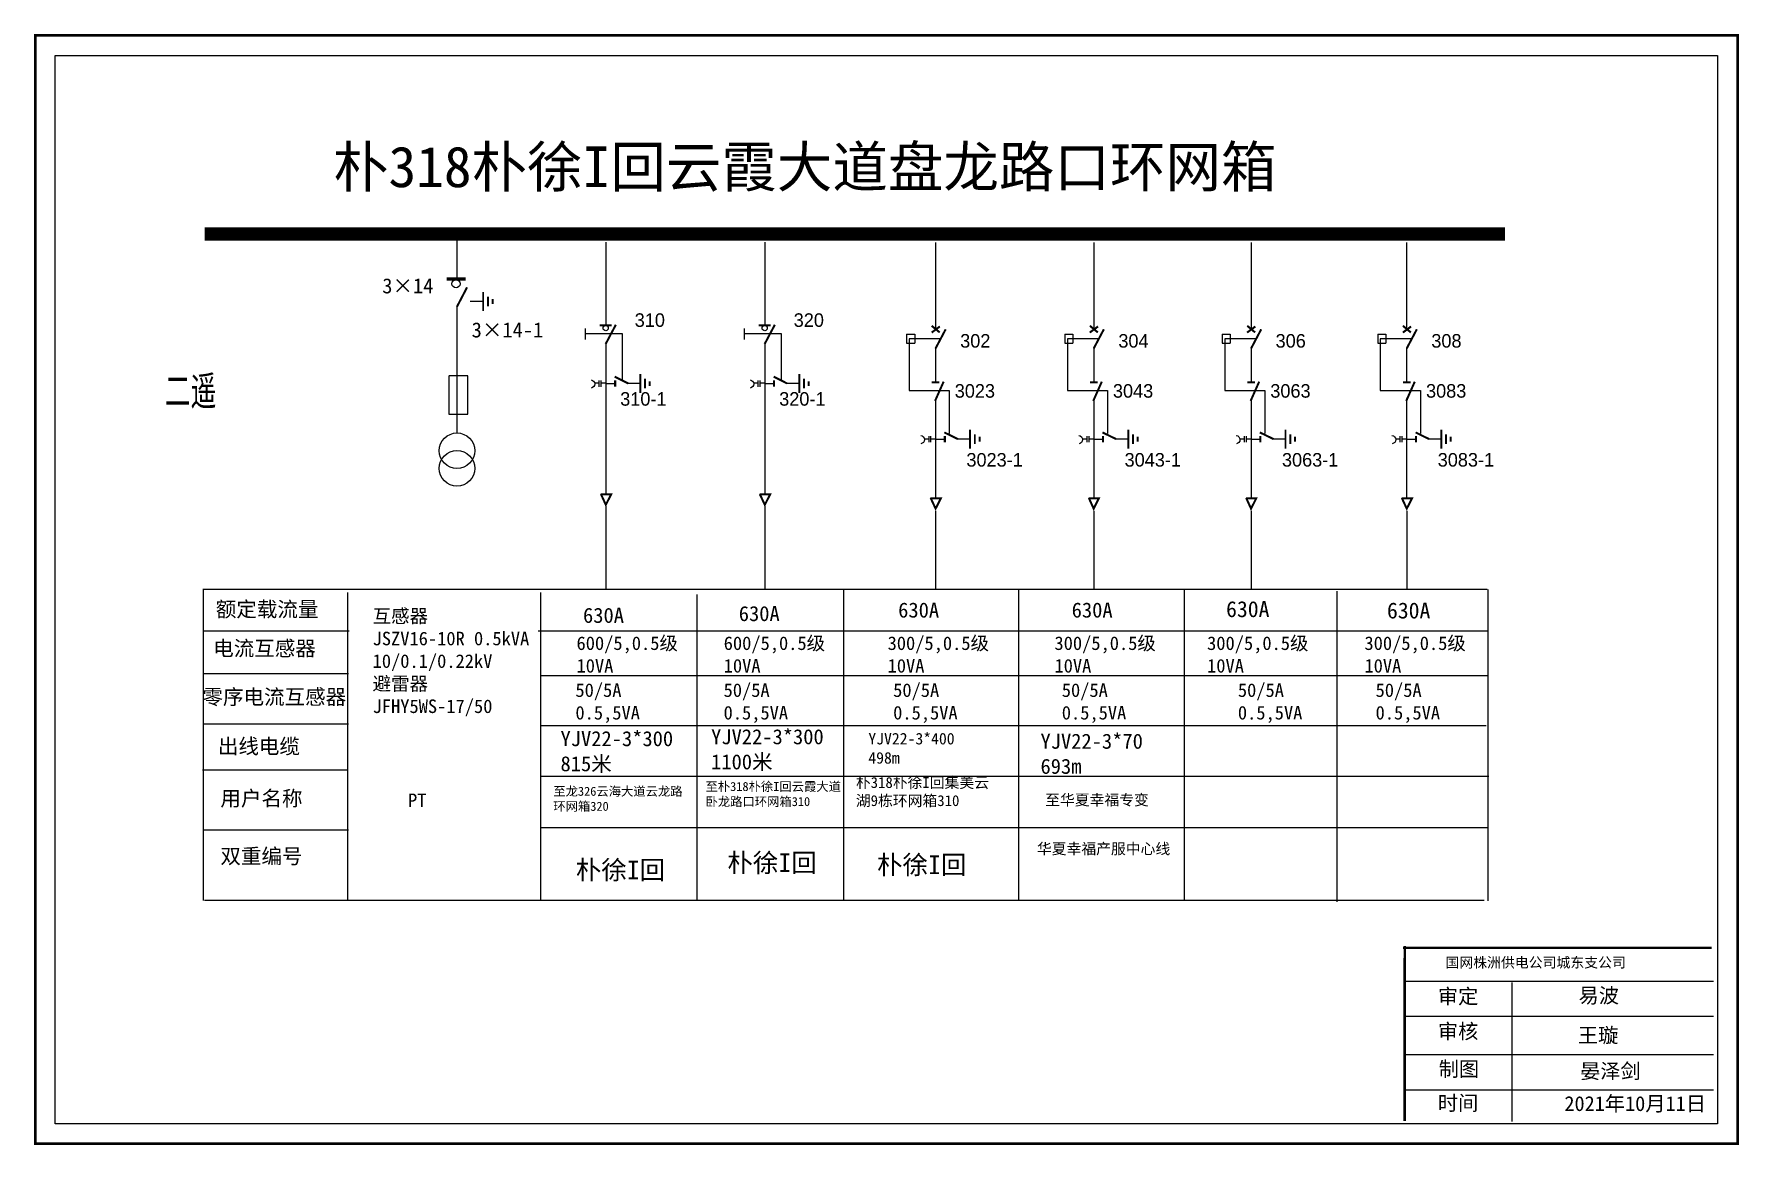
# Model space of a CAD drawing. Extents: x -188 to 201, y -159 to 98.
# Drawn here: x -59.1 to 66.5, y 16.4 to 98.2 of the extents above; entities that cross this region are included whole.
import ezdxf

# ---------------------------------------------------------------- set-up
doc = ezdxf.new("R2010")
doc.units = 0
doc.header["$LTSCALE"] = 0.774411
doc.linetypes.add('ACAD_ISO02W100', pattern=[15, 12, -3])
doc.linetypes.add('CENTER', pattern=[50.8, 31.75, -6.35, 6.35, -6.35])
doc.layers.get('0').update_dxf_attribs({"linetype": 'CONTINUOUS'})
doc.layers.add('2', color=7, linetype='CONTINUOUS')
doc.layers.add('3', color=7, linetype='CONTINUOUS')
doc.styles.add('hztxt_txtstyle_0.00_0_0', font='simkai.ttf')
doc.styles.add('hztxt_txtstyle_1.80_0_0', font='', dxfattribs={"height": 1.8, "bigfont": 'hztxt.shx'})
doc.styles.add('hztxt_txtstyle_2.70_0_0', font='simkai.ttf', dxfattribs={"height": 2.7})
doc.styles.add('STYLE1', font='txt.shx', dxfattribs={"height": 2.6})
doc.styles.add('字体', font='', dxfattribs={"height": 2.5})
doc.styles.add('宋体', font='', dxfattribs={"width": 0.65})
doc.styles.get('hztxt_txtstyle_1.80_0_0').set_extended_font_data('hztxt')
doc.styles.get('字体').set_extended_font_data('SimSun')
doc.styles.get('宋体').set_extended_font_data('SimSun')

# ---------------------------------------------------------------- blocks, each defined once
blk = doc.blocks.new('JD')
for points in [[(-2, 0.2), (-2, -0.2), (2, 0.2), (2, -0.2)], [(1, -1.2), (1, -0.8), (-1, -1.2), (-1, -0.8)], [(-0.5, -1.8), (-0.5, -2.2), (0.5, -1.8), (0.5, -2.2)]]:
    blk.add_trace(points)

msp = doc.modelspace()

# ---------------------------------------------------------------- linework, layer by layer
at = {"color": 0}
for p, q in [((-27.99, 83.51), (-27.99, 80.22)), ((-17.01, 82.91), (-17.01, 76.8)), ((-5.29, 82.91), (-5.29, 76.8)), ((7.3, 82.88), (7.3, 76.46)), ((18.96, 82.88), (18.96, 76.46)), ((30.56, 82.88), (30.56, 76.46)), ((42.03, 82.88), (42.03, 76.46)), ((-27.97, 78.19), (-27.97, 68.86)), ((-26.99, 78.56), (-26.05, 78.56)), ((-17.01, 75.44), (-17.01, 64.34)), ((-5.29, 75.44), (-5.29, 64.34)), ((5.17, 76.11), (5.77, 76.11)), ((5.17, 76.11), (5.17, 75.45)), ((5.17, 75.45), (5.77, 75.45)), ((5.77, 76.11), (5.77, 75.45)), ((16.83, 76.11), (17.43, 76.11)), ((16.83, 76.11), (16.83, 75.45)), ((16.83, 75.45), (17.43, 75.45)), ((17.43, 76.11), (17.43, 75.45)), ((28.43, 76.11), (29.03, 76.11)), ((28.43, 76.11), (28.43, 75.45)), ((28.43, 75.45), (29.03, 75.45)), ((29.03, 76.11), (29.03, 75.45)), ((39.9, 76.11), (40.5, 76.11)), ((39.9, 76.11), (39.9, 75.45)), ((39.9, 75.45), (40.5, 75.45)), ((40.5, 76.11), (40.5, 75.45)), ((7.3, 75.1), (7.3, 72.62)), ((18.96, 75.1), (18.96, 72.62)), ((30.56, 75.1), (30.56, 72.62)), ((42.03, 75.1), (42.03, 72.62)), ((-17.01, 72.49), (-16.31, 72.49)), ((-15.41, 72.51), (-14.47, 72.51)), ((-5.29, 72.49), (-4.6, 72.49)), ((-3.69, 72.51), (-2.75, 72.51)), ((7.3, 71.39), (7.3, 64.08)), ((18.96, 71.39), (18.96, 64.08)), ((30.56, 71.39), (30.56, 64.08)), ((42.03, 71.39), (42.03, 64.08)), ((7.3, 68.39), (7.99, 68.39)), ((8.89, 68.4), (9.84, 68.4)), ((18.96, 68.39), (19.65, 68.39)), ((20.55, 68.4), (21.49, 68.4)), ((30.56, 68.39), (31.25, 68.39)), ((32.15, 68.4), (33.09, 68.4)), ((42.03, 68.39), (42.72, 68.39)), ((43.63, 68.4), (44.57, 68.4)), ((-35.93, 54.23), (-46.63, 54.23)), ((-35.97, 51.09), (-46.68, 51.09)), ((-35.97, 47.37), (-46.68, 47.37)), ((-36.01, 43.98), (-46.72, 43.98)), ((-35.97, 39.57), (-46.68, 39.57))]:
    msp.add_line(p, q, dxfattribs=at)
at = {"color": 0, "linetype": 'ACAD_ISO02W100'}
for p, q in [((7.6, 75.77), (5.36, 75.77)), ((5.36, 75.77), (5.36, 71.96)), ((19.26, 75.77), (17.02, 75.77)), ((17.02, 75.77), (17.02, 71.96)), ((30.86, 75.77), (28.62, 75.77)), ((28.62, 75.77), (28.62, 71.96)), ((42.33, 75.77), (40.09, 75.77)), ((40.09, 75.77), (40.09, 71.96)), ((5.36, 71.96), (8.32, 71.96)), ((8.32, 71.96), (8.32, 68.81)), ((17.02, 71.96), (19.97, 71.96)), ((19.97, 71.96), (19.97, 68.81)), ((28.62, 71.96), (31.57, 71.96)), ((31.57, 71.96), (31.57, 68.81)), ((40.09, 71.96), (43.05, 71.96)), ((43.05, 71.96), (43.05, 68.81))]:
    msp.add_line(p, q, dxfattribs=at)
at = {"color": 0, "linetype": 'CENTER'}
for p, q in [((-17, 63.44), (-17, 57.3)), ((-5.28, 63.44), (-5.28, 57.3)), ((7.31, 63.1), (7.31, 57.33)), ((18.96, 63.1), (18.96, 57.33)), ((30.56, 63.1), (30.56, 57.33)), ((42.04, 63.1), (42.04, 57.33))]:
    msp.add_line(p, q, dxfattribs=at)
at = {"color": 0, "linetype": 'Continuous'}
for p, q in [((-46.7, 57.32), (47.96, 57.32)), ((-46.66, 34.37), (-46.66, 57.32)), ((-36.03, 57.07), (-36.03, 34.38)), ((-21.82, 57.07), (-21.82, 34.38)), ((-10.3, 56.92), (-10.3, 34.39)), ((0.53, 57.27), (0.53, 34.38)), ((13.42, 57.27), (13.42, 34.38)), ((25.62, 57.26), (25.62, 34.36)), ((36.89, 57.18), (36.89, 34.28)), ((48.02, 57.3), (48.02, 34.36)), ((-21.99, 54.25), (48, 54.25)), ((-21.82, 50.95), (48.02, 50.95)), ((-21.82, 47.27), (47.9, 47.27)), ((-21.82, 43.54), (48.09, 43.54)), ((-21.82, 39.75), (48, 39.75)), ((47.75, 34.37), (-46.58, 34.37)), ((41.89, 28.43), (64.64, 28.43)), ((49.79, 28.34), (49.79, 18.09)), ((41.89, 25.84), (64.64, 25.84)), ((41.89, 23.01), (64.64, 23.01)), ((41.89, 20.42), (64.64, 20.42))]:
    msp.add_line(p, q, dxfattribs=at)
at = {"color": 0, "linetype": 'Continuous', "const_width": 0.182}
msp.add_lwpolyline([(-59.05, 98.15), (66.43, 98.15), (66.43, 16.45), (-59.05, 16.45)], close=True, dxfattribs=at)
at = {"color": 0, "linetype": 'Continuous'}
msp.add_lwpolyline([(-57.58, 96.67), (64.95, 96.67), (64.95, 17.92), (-57.58, 17.92)], close=True, dxfattribs=at)
at = {"color": 0}
for points, const_width in [([(-46.58, 83.51), (49.27, 83.51)], 0.998), ([(-28.74, 80.18), (-27.34, 80.18)], 0.238), ([(-27.97, 78.15), (-27.23, 79.57)], 0.15), ([(-17.45, 76.78), (-16.56, 76.78)], 0.15), ([(-17.01, 75.4), (-16.26, 76.82)], 0.15), ([(-5.73, 76.78), (-4.85, 76.78)], 0.15), ([(-5.29, 75.4), (-4.54, 76.82)], 0.15), ([(7.02, 76.24), (7.62, 76.69)], 0.15), ([(7.02, 76.74), (7.61, 76.25)], 0.15), ([(18.68, 76.74), (19.27, 76.25)], 0.15), ([(18.67, 76.24), (19.28, 76.69)], 0.15), ([(30.28, 76.74), (30.86, 76.25)], 0.15), ([(30.27, 76.24), (30.88, 76.69)], 0.15), ([(41.75, 76.24), (42.36, 76.69)], 0.15), ([(41.75, 76.74), (42.34, 76.25)], 0.15), ([(7.3, 75.06), (8.05, 76.48)], 0.15), ([(18.96, 75.06), (19.71, 76.48)], 0.15), ([(30.56, 75.06), (31.31, 76.48)], 0.15), ([(42.03, 75.06), (42.78, 76.48)], 0.15), ([(-16.35, 72.99), (-15.35, 72.49)], 0.15), ([(-4.63, 72.99), (-3.64, 72.49)], 0.15), ([(-16.31, 72.72), (-16.31, 72.26)], 0.15), ([(-4.6, 72.72), (-4.6, 72.26)], 0.15), ([(7.03, 72.58), (7.59, 72.58)], 0.15), ([(7.27, 71.2), (7.9, 72.62)], 0.15), ([(18.69, 72.58), (19.25, 72.58)], 0.15), ([(18.93, 71.2), (19.56, 72.62)], 0.15), ([(30.29, 72.58), (30.84, 72.58)], 0.15), ([(30.53, 71.2), (31.16, 72.62)], 0.15), ([(41.77, 72.58), (42.32, 72.58)], 0.15), ([(42, 71.2), (42.63, 72.62)], 0.15), ([(7.95, 68.88), (8.95, 68.39)], 0.15), ([(7.99, 68.62), (7.99, 68.15)], 0.15), ([(19.61, 68.88), (20.61, 68.39)], 0.15), ([(19.65, 68.62), (19.65, 68.15)], 0.15), ([(31.21, 68.88), (32.21, 68.39)], 0.15), ([(31.25, 68.62), (31.25, 68.15)], 0.15), ([(42.69, 68.88), (43.68, 68.39)], 0.15), ([(42.72, 68.62), (42.72, 68.15)], 0.15), ([(-17.37, 64.31), (-16.61, 64.31), (-17, 63.54), (-17.36, 64.33)], 0.15), ([(-5.66, 64.31), (-4.89, 64.31), (-5.28, 63.54), (-5.65, 64.33)], 0.15), ([(6.93, 64.03), (7.7, 64.03), (7.31, 63.26), (6.94, 64.05)], 0.15), ([(18.59, 64.03), (19.35, 64.03), (18.96, 63.26), (18.6, 64.05)], 0.15), ([(30.19, 64.03), (30.95, 64.03), (30.56, 63.26), (30.2, 64.05)], 0.15), ([(41.67, 64.03), (42.43, 64.03), (42.04, 63.26), (41.67, 64.05)], 0.15)]:
    msp.add_lwpolyline(points, dxfattribs=dict(at, const_width=const_width))
for points in [[(-18.52, 76.55), (-18.52, 75.72)], [(-6.8, 76.55), (-6.8, 75.72)], [(-28.57, 73.02), (-28.57, 70.23), (-27.18, 70.23), (-27.18, 73.06), (-28.57, 73.06)], [(-17.51, 72.5), (-17.82, 72.5)], [(-17.51, 72.71), (-17.51, 72.25)], [(-17.37, 72.71), (-17.37, 72.25)], [(-17.01, 72.5), (-17.37, 72.5)], [(-5.79, 72.5), (-6.11, 72.5)], [(-5.79, 72.71), (-5.79, 72.25)], [(-5.65, 72.71), (-5.65, 72.25)], [(-5.29, 72.5), (-5.65, 72.5)], [(6.8, 68.39), (6.48, 68.39)], [(6.8, 68.6), (6.8, 68.15)], [(6.94, 68.6), (6.94, 68.15)], [(7.3, 68.39), (6.94, 68.39)], [(18.46, 68.39), (18.14, 68.39)], [(18.46, 68.6), (18.46, 68.15)], [(18.6, 68.6), (18.6, 68.15)], [(18.96, 68.39), (18.6, 68.39)], [(30.05, 68.39), (29.74, 68.39)], [(30.05, 68.6), (30.05, 68.15)], [(30.19, 68.6), (30.19, 68.15)], [(30.56, 68.39), (30.19, 68.39)], [(41.53, 68.39), (41.21, 68.39)], [(41.53, 68.6), (41.53, 68.15)], [(41.67, 68.6), (41.67, 68.15)], [(42.03, 68.39), (41.67, 68.39)]]:
    msp.add_lwpolyline(points, dxfattribs=at)
at = {"color": 0, "linetype": 'ACAD_ISO02W100'}
for points in [[(-15.78, 72.72), (-15.78, 76.14), (-18.52, 76.14)], [(-4.06, 72.72), (-4.06, 76.14), (-6.8, 76.14)]]:
    msp.add_lwpolyline(points, dxfattribs=at)
at = {"color": 0}
for points in [[(-18.09, 72.75, -0.877934), (-18.08, 72.15)], [(-6.37, 72.75, -0.877934), (-6.36, 72.15)], [(6.21, 68.65, -0.877934), (6.22, 68.04)], [(17.87, 68.65, -0.877934), (17.88, 68.04)], [(29.47, 68.65, -0.877934), (29.48, 68.04)], [(40.95, 68.65, -0.877934), (40.96, 68.04)]]:
    msp.add_lwpolyline(points, format="xyb", dxfattribs=at)
at = {"color": 0, "linetype": 'Continuous', "const_width": 0.182}
for points in [[(41.77, 30.89), (64.52, 30.89)], [(41.89, 31.01), (41.88, 18.13)]]:
    msp.add_lwpolyline(points, dxfattribs=at)
at = {"color": 0}
for centre, radius in [((-28.04, 79.84), 0.305), ((-17.01, 76.57), 0.192), ((-5.29, 76.57), 0.192)]:
    msp.add_circle(centre, radius, dxfattribs=at)
at = {"layer": '2', "color": 0}
for centre in [(-27.97, 67.53), (-27.97, 66.23)]:
    msp.add_circle(centre, 1.31, dxfattribs=at)

# ---------------------------------------------------------------- block references
at = {"color": 0, "xscale": 0.3494655254594932, "yscale": 0.3494655254594932, "zscale": 0.3494655254595134, "rotation": 90}
for p in [(-26.04, 78.53), (-14.46, 72.48), (-2.74, 72.48), (9.85, 68.38), (21.51, 68.38), (33.1, 68.38), (44.58, 68.38)]:
    msp.add_blockref('JD', p, dxfattribs=at)

# ---------------------------------------------------------------- texts
at = {"color": 0, "linetype": 'Continuous', "style": 'hztxt_txtstyle_2.70_0_0'}
for s, p in [('3×14', (-33.48, 79.13)), ('3×14-1', (-26.89, 75.88))]:
    msp.add_text(s, height=1.109, dxfattribs=at).set_placement(p)
at = {"color": 0, "style": 'hztxt_txtstyle_1.80_0_0'}
for s, p in [('310', (-14.87, 76.66)), ('320', (-3.15, 76.66)), ('302', (9.12, 75.13)), ('304', (20.78, 75.13)), ('306', (32.37, 75.13)), ('308', (43.85, 75.13)), ('310-1', (-15.94, 70.85)), ('320-1', (-4.22, 70.85)), ('3023', (8.72, 71.44)), ('3043', (20.38, 71.44)), ('3063', (31.98, 71.44)), ('3083', (43.46, 71.44)), ('3023-1', (9.58, 66.36)), ('3043-1', (21.24, 66.36)), ('3063-1', (32.84, 66.36)), ('3083-1', (44.32, 66.36))]:
    msp.add_text(s, height=0.998, dxfattribs=at).set_placement(p)
at = {"color": 0, "linetype": 'Continuous', "attachment_point": 1}
for s, insert, char_height, width, style in [('朴318朴徐I回云霞大道盘龙路口环网箱', (-37.11, 89.96), 3, 90.5642, '字体'), ('{\\fSimSun|b0|i0|c134|p2;额定载流量}', (-45.75, 56.4), 1.1094, 17.8852, 'hztxt_txtstyle_2.70_0_0'), ('\\A1;{\\fSimSun|b0|i0|c134|p2;互感器\\PJSZV16-10R 0.5kVA\\P10/0.1/0.22kV\\P避雷器\\PJFHY5WS-17/50}', (-34.19, 55.85), 0.9985, 18.4113, 'hztxt_txtstyle_2.70_0_0'), ('{\\fSimSun|b0|i0|c134|p2;630A}', (-18.68, 55.95), 1.1094, 17.8852, 'hztxt_txtstyle_2.70_0_0'), ('{\\fSimSun|b0|i0|c134|p2;630A}', (-7.2, 56.08), 1.1094, 17.8852, 'hztxt_txtstyle_2.70_0_0'), ('{\\fSimSun|b0|i0|c134|p2;630A}', (4.55, 56.34), 1.1094, 17.8852, 'hztxt_txtstyle_2.70_0_0'), ('{\\fSimSun|b0|i0|c134|p2;630A}', (17.34, 56.34), 1.1094, 17.8852, 'hztxt_txtstyle_2.70_0_0'), ('{\\fSimSun|b0|i0|c134|p2;630A}', (28.72, 56.44), 1.1757, 9.454, 'hztxt_txtstyle_0.00_0_0'), ('{\\fSimSun|b0|i0|c134|p2;630A}', (40.58, 56.34), 1.1757, 9.454, 'hztxt_txtstyle_0.00_0_0'), ('{\\fSimSun|b0|i0|c134|p2;电流互感器}', (-45.94, 53.52), 1.1094, 17.8852, 'hztxt_txtstyle_2.70_0_0'), ('\\A1;{\\fSimSun|b0|i0|c134|p2;600/5,0.5级\\P10VA}', (-19.16, 53.84), 0.9985, 18.4113, 'hztxt_txtstyle_2.70_0_0'), ('\\A1;{\\fSimSun|b0|i0|c134|p2;600/5,0.5级\\P10VA}', (-8.31, 53.84), 0.9985, 18.4113, 'hztxt_txtstyle_2.70_0_0'), ('\\A1;{\\fSimSun|b0|i0|c134|p2;300/5,0.5级\\P10VA}', (3.77, 53.84), 0.9985, 18.4113, 'hztxt_txtstyle_2.70_0_0'), ('\\A1;{\\fSimSun|b0|i0|c134|p2;300/5,0.5级\\P10VA}', (16.07, 53.84), 0.9985, 18.4113, 'hztxt_txtstyle_2.70_0_0'), ('\\A1;{\\fSimSun|b0|i0|c134|p2;300/5,0.5级\\P10VA}', (27.32, 53.84), 0.9985, 18.4113, 'hztxt_txtstyle_2.70_0_0'), ('\\A1;{\\fSimSun|b0|i0|c134|p2;300/5,0.5级\\P10VA}', (38.92, 53.84), 0.9985, 18.4113, 'hztxt_txtstyle_2.70_0_0'), ('{\\fSimSun|b0|i0|c134|p2;50/5A\\P0.5,5VA}', (-19.24, 50.38), 0.9985, 17.8852, 'hztxt_txtstyle_2.70_0_0'), ('{\\fSimSun|b0|i0|c134|p2;50/5A\\P0.5,5VA}', (-8.32, 50.38), 0.9985, 17.8852, 'hztxt_txtstyle_2.70_0_0'), ('{\\fSimSun|b0|i0|c134|p2;50/5A\\P0.5,5VA}', (4.18, 50.38), 0.9985, 17.8852, 'hztxt_txtstyle_2.70_0_0'), ('{\\fSimSun|b0|i0|c134|p2;50/5A\\P0.5,5VA}', (16.61, 50.38), 0.9985, 17.8852, 'hztxt_txtstyle_2.70_0_0'), ('{\\fSimSun|b0|i0|c134|p2;50/5A\\P0.5,5VA}', (29.59, 50.38), 0.9985, 17.8852, 'hztxt_txtstyle_2.70_0_0'), ('{\\fSimSun|b0|i0|c134|p2;50/5A\\P0.5,5VA}', (39.74, 50.38), 0.9985, 17.8852, 'hztxt_txtstyle_2.70_0_0'), ('{\\fSimSun|b0|i0|c134|p2;零序电流互感器}', (-46.73, 49.94), 1.1094, 17.8852, 'hztxt_txtstyle_2.70_0_0'), ('{\\fSimSun|b0|i0|c134|p2;YJV22-3*300\\P815米}', (-20.34, 46.86), 1.1094, 17.8852, 'hztxt_txtstyle_2.70_0_0'), ('{\\fSimSun|b0|i0|c134|p2;YJV22-3*300\\P1100米}', (-9.24, 47), 1.1094, 17.8852, 'hztxt_txtstyle_2.70_0_0'), ('{\\fSimSun|b0|i0|c134|p2;YJV22-3*400\\P498m}', (2.35, 46.73), 0.85, 8.9502, 'hztxt_txtstyle_2.70_0_0'), ('{\\fSimSun|b0|i0|c134|p2;出线电缆}', (-45.6, 46.3), 1.1094, 17.8852, 'hztxt_txtstyle_2.70_0_0'), ('{\\fSimSun|b0|i0|c134|p2;至龙326云海大道云龙路环网箱320}', (-20.87, 42.76), 0.6656, 10.0352, 'hztxt_txtstyle_2.70_0_0'), ('{\\fSimSun|b0|i0|c134|p2;至朴318朴徐I回云霞大道卧龙路口环网箱310}', (-9.65, 43.11), 0.6656, 10.0352, 'hztxt_txtstyle_2.70_0_0'), ('{\\fSimSun|b0|i0|c134|p2;朴318朴徐I回集美云湖9栋环网箱310}', (1.43, 43.47), 0.8, 9.9468, 'hztxt_txtstyle_2.70_0_0'), ('{\\fSimSun|b0|i0|c134|p2;用户名称}', (-45.41, 42.46), 1.1094, 17.8852, 'hztxt_txtstyle_2.70_0_0'), ('{\\fSimSun|b0|i0|c134|p2;PT}', (-31.58, 42.26), 1.0024, 7.7986, 'hztxt_txtstyle_0.00_0_0'), ('{\\fSimSun|b0|i0|c134|p2;双重编号}', (-45.41, 38.2), 1.1094, 17.8852, 'hztxt_txtstyle_2.70_0_0'), ('\\f\uffbfﾬￌﾣﾤ_GB2312|b0|i0|c134|p49;审定', (44.33, 27.86), 1.0944, 8.5588, '字体'), ('易波', (54.7, 27.92), 1.094, 8.5588, '字体'), ('\\f\uffbfﾬￌﾣﾤ_GB2312|b0|i0|c134|p49;审核', (44.33, 25.28), 1.0944, 8.5588, '字体'), ('王璇', (54.65, 24.99), 1.094, 8.5588, '字体'), ('\\f\uffbfﾬￌﾣﾤ_GB2312|b0|i0|c134|p49;制图', (44.39, 22.5), 1.0944, 8.5588, '字体'), ('晏泽剑', (54.81, 22.35), 1.094, 8.5588, '字体'), ('\\f\uffbfﾬￌﾣﾤ_GB2312|b0|i0|c134|p49;时间', (44.33, 19.99), 1.0944, 8.5588, '字体'), ('2021年10月11日', (53.66, 19.95), 1.0944, 16.0081, '字体')]:
    msp.add_mtext(s, dxfattribs=dict(at, insert=insert, char_height=char_height, width=width, style=style))
at = {"color": 7, "linetype": 'Continuous', "true_color": 0xffffff, "attachment_point": 1}
for s, insert, char_height, width, style in [('{\\fSimSun|b0|i0|c134|p2;YJV22-3*70\\P693m}', (15.04, 46.67), 1.1094, 17.8852, 'hztxt_txtstyle_2.70_0_0'), ('{\\fSimSun|b0|i0|c134|p2;至华夏幸福专变}', (15.39, 42.19), 0.8, 9.9468, 'hztxt_txtstyle_2.70_0_0'), ('{\\fSimSun|b0|i0|c134|p2;华夏幸福产服中心线}', (14.78, 38.59), 0.8, 9.9468, 'hztxt_txtstyle_2.70_0_0'), ('国网株洲供电公司城东支公司', (44.89, 30.18), 0.75, 82.0179, '字体')]:
    msp.add_mtext(s, dxfattribs=dict(at, insert=insert, char_height=char_height, width=width, style=style))
at = {"linetype": 'Continuous', "char_height": 1.3829, "width": 12.2167, "attachment_point": 1, "style": 'STYLE1'}
for insert in [(-8.05, 37.85), (2.98, 37.7), (-19.22, 37.32)]:
    msp.add_mtext('{\\fSimSun|b0|i0|c134|p6;朴徐I回}', dxfattribs=dict(at, insert=insert))
at = {"layer": '3', "color": 0, "style": '宋体', "width": 0.65}
msp.add_text('二遥', height=2.143, dxfattribs=at).set_placement((-49.51, 70.87, -0.03))

doc.saveas('drawing.dxf')
